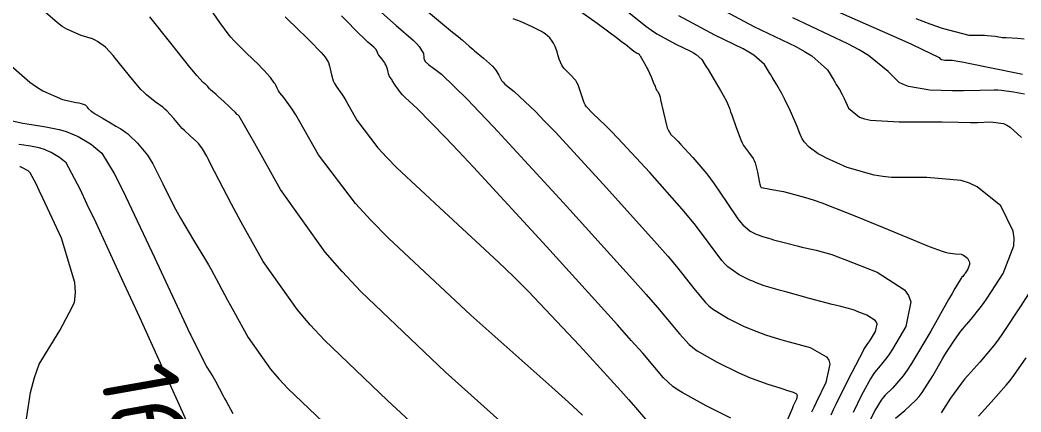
# Model space of a CAD drawing. Header units: millimetres. Extents: x 837475 to 838477, y 1189012 to 1191015.
# Drawn here: x 837890.2 to 837939.46, y 1189063.46 to 1189082.74 of the extents above; entities that cross this region are included whole.
import ezdxf

# ---------------------------------------------------------------- set-up
doc = ezdxf.new("R2010")
doc.units = ezdxf.units.MM
doc.header["$LTSCALE"] = 0.3
doc.layers.add('COTAS 10', color=7, linetype='Continuous', lineweight=9, true_color=0x6e3e2d)
doc.layers.add('COTAS INT', color=7, linetype='Continuous', lineweight=5, true_color=0x9fa19f)
doc.styles.get("Standard").update_dxf_attribs({"font": 'isocp2.shx', "bigfont": '@extfont2.shx'})

msp = doc.modelspace()

# ---------------------------------------------------------------- linework, layer by layer
at = {"layer": 'COTAS 10'}
for points in [[(837917.879, 1189063.309), (837917.183, 1189063.946), (837916.365, 1189064.687), (837912.388, 1189068.228), (837908.333, 1189072.004), (837907.464, 1189072.893), (837906.707, 1189073.715), (837904.89, 1189076.115), (837903.962, 1189077.739), (837903.764, 1189078.07), (837903.592, 1189078.35), (837903.184, 1189078.932), (837902.986, 1189079.154), (837902.946, 1189079.206), (837902.913, 1189079.254), (837902.846, 1189079.394), (837902.781, 1189079.543), (837902.749, 1189079.596), (837902.711, 1189079.655), (837902.522, 1189079.911), (837902.202, 1189080.272), (837902.082, 1189080.396), (837901.947, 1189080.532), (837901.343, 1189081.108), (837900.718, 1189081.733), (837900.569, 1189081.898), (837900.432, 1189082.06), (837900.022, 1189082.618), (837899.591, 1189083.252)], [(837930.116, 1189063.324), (837930.234, 1189063.574), (837930.367, 1189063.848), (837930.96, 1189065.041), (837931.523, 1189066.139), (837931.637, 1189066.353), (837931.732, 1189066.528), (837931.921, 1189066.836), (837932.022, 1189066.957), (837932.06, 1189067.014), (837932.104, 1189067.083), (837932.3, 1189067.416), (837932.374, 1189067.783), (837932.34, 1189067.873), (837932.283, 1189067.958), (837931.878, 1189068.22), (837931.4, 1189068.41), (837931.295, 1189068.448), (837931.203, 1189068.481), (837930.973, 1189068.548), (837930.586, 1189068.641), (837930.396, 1189068.69), (837930.169, 1189068.749), (837929.049, 1189069.046), (837927.88, 1189069.363), (837927.623, 1189069.435), (837927.395, 1189069.499), (837926.812, 1189069.673), (837926.384, 1189069.833), (837926.253, 1189069.889), (837926.117, 1189069.949), (837925.583, 1189070.209), (837925.026, 1189070.601), (837924.876, 1189070.745), (837924.728, 1189070.904), (837923.434, 1189072.655), (837923.126, 1189073.03), (837922.778, 1189073.442), (837921.185, 1189075.237), (837919.623, 1189076.925), (837919.295, 1189077.269), (837919.013, 1189077.56), (837918.372, 1189078.164), (837918.075, 1189078.465), (837918.01, 1189078.564), (837917.952, 1189078.67), (837917.805, 1189079.11), (837917.662, 1189079.554), (837917.606, 1189079.662), (837917.543, 1189079.764), (837917.258, 1189080.077), (837916.976, 1189080.356), (837916.915, 1189080.436), (837916.862, 1189080.517), (837916.733, 1189080.818), (837916.654, 1189081.101), (837916.632, 1189081.169), (837916.611, 1189081.234), (837916.536, 1189081.433), (837916.449, 1189081.604), (837916.42, 1189081.652), (837916.389, 1189081.699), (837916.263, 1189081.869), (837916.047, 1189082.055), (837915.96, 1189082.112), (837915.862, 1189082.172), (837915.408, 1189082.407), (837914.826, 1189082.662), (837914.646, 1189082.734), (837914.459, 1189082.807)], [(837939.637, 1189079.09), (837939.093, 1189079.188), (837938.494, 1189079.274), (837938.318, 1189079.286), (837938.137, 1189079.293), (837937.446, 1189079.278), (837936.629, 1189079.253), (837936.368, 1189079.253), (837936.092, 1189079.257), (837934.971, 1189079.298), (837933.914, 1189079.476), (837933.679, 1189079.565), (837933.468, 1189079.672), (837932.914, 1189080.203), (837931.958, 1189081.001), (837931.494, 1189081.276), (837930.944, 1189081.574), (837928.237, 1189082.844)], [(837898.578, 1189062.574), (837898.187, 1189063.467), (837896.093, 1189068.105), (837895.211, 1189070.014), (837893.937, 1189072.765), (837893.506, 1189073.673), (837893.148, 1189074.414), (837892.459, 1189075.711), (837892.214, 1189075.92), (837892.136, 1189075.976), (837892.054, 1189076.032), (837891.722, 1189076.224), (837891.349, 1189076.385), (837891.24, 1189076.42), (837891.13, 1189076.452), (837890.714, 1189076.533), (837890.262, 1189076.6), (837890.129, 1189076.623)], [(837937.362, 1189063.256), (837937.994, 1189063.95), (837938.736, 1189064.778), (837938.925, 1189065.012), (837939.108, 1189065.248), (837939.713, 1189066.119)]]:
    msp.add_lwpolyline(points, dxfattribs=at)
at = {"layer": 'COTAS INT'}
for points in [[(837923.708, 1189083.828), (837926.313, 1189082.417), (837928.372, 1189081.435), (837928.796, 1189081.197), (837929.157, 1189080.974), (837929.93, 1189080.286), (837930.24, 1189079.777), (837930.308, 1189079.666), (837930.368, 1189079.567), (837930.521, 1189079.316), (837930.653, 1189079.074), (837930.699, 1189078.981), (837930.751, 1189078.876), (837930.973, 1189078.402), (837931.508, 1189077.966), (837931.757, 1189077.884), (837932.049, 1189077.82), (837933.467, 1189077.729), (837934.949, 1189077.74), (837935.282, 1189077.74), (837935.58, 1189077.738), (837936.379, 1189077.717), (837936.973, 1189077.702), (837937.143, 1189077.703), (837937.315, 1189077.706), (837937.959, 1189077.735), (837938.593, 1189077.644), (837938.76, 1189077.572), (837938.923, 1189077.478), (837939.478, 1189076.97)], [(837911.349, 1189061.194), (837908.289, 1189064.032), (837905.175, 1189066.999), (837904.476, 1189067.753), (837903.847, 1189068.478), (837902.163, 1189070.854), (837901.084, 1189072.802), (837900.836, 1189073.257), (837900.611, 1189073.675), (837899.98, 1189074.881), (837899.559, 1189075.704), (837899.467, 1189075.881), (837899.384, 1189076.036), (837899.171, 1189076.411), (837898.993, 1189076.648), (837898.931, 1189076.715), (837898.865, 1189076.783), (837898.583, 1189077.034), (837898.266, 1189077.322), (837898.177, 1189077.413), (837898.088, 1189077.508), (837897.765, 1189077.893), (837897.427, 1189078.272), (837897.329, 1189078.364), (837897.23, 1189078.451), (837896.854, 1189078.717), (837896.423, 1189079.054), (837896.288, 1189079.185), (837896.147, 1189079.332), (837895.584, 1189080.001), (837895.032, 1189080.688), (837894.899, 1189080.847), (837894.774, 1189080.992), (837894.395, 1189081.406), (837894.014, 1189081.693), (837893.889, 1189081.759), (837893.756, 1189081.818), (837893.202, 1189081.983), (837892.502, 1189082.285), (837892.276, 1189082.43), (837892.037, 1189082.602), (837891.056, 1189083.449)], [(837907.539, 1189083.513), (837908.706, 1189082.473), (837909.545, 1189081.745), (837909.705, 1189081.586), (837909.835, 1189081.446), (837910.045, 1189081.097), (837910.064, 1189080.899), (837910.073, 1189080.854), (837910.084, 1189080.814), (837910.14, 1189080.704), (837910.304, 1189080.558), (837910.383, 1189080.495), (837910.477, 1189080.422), (837910.94, 1189080.074), (837912.2, 1189078.852), (837912.797, 1189078.228), (837913.502, 1189077.48), (837916.944, 1189073.745), (837920.34, 1189069.992), (837921.015, 1189069.232), (837921.576, 1189068.594), (837922.644, 1189067.297), (837923.124, 1189066.776), (837923.313, 1189066.627), (837923.526, 1189066.475), (837924.501, 1189065.909), (837925.566, 1189065.391), (837925.838, 1189065.27), (837926.098, 1189065.159), (837926.954, 1189064.84), (837927.632, 1189064.623), (837927.78, 1189064.577), (837927.912, 1189064.536), (837928.248, 1189064.437), (837928.41, 1189064.347), (837928.431, 1189064.312), (837928.443, 1189064.273), (837928.402, 1189064.093), (837928.249, 1189063.758), (837928.19, 1189063.622), (837928.123, 1189063.465), (837927.822, 1189062.742)], [(837910.095, 1189083.29), (837911.486, 1189082.149), (837911.752, 1189081.93), (837911.965, 1189081.753), (837912.305, 1189081.461), (837912.412, 1189081.359), (837912.479, 1189081.301), (837912.563, 1189081.231), (837913.001, 1189080.868), (837913.448, 1189080.466), (837913.537, 1189080.371), (837913.611, 1189080.282), (837913.752, 1189080.021), (837913.897, 1189079.767), (837913.972, 1189079.683), (837914.063, 1189079.593), (837914.52, 1189079.219), (837915.557, 1189078.243), (837916.013, 1189077.774), (837916.542, 1189077.218), (837919.064, 1189074.491), (837921.559, 1189071.717), (837922.071, 1189071.131), (837922.505, 1189070.624), (837923.426, 1189069.453), (837923.926, 1189068.84), (837924.094, 1189068.686), (837924.276, 1189068.538), (837925.042, 1189068.059), (837925.842, 1189067.67), (837926.045, 1189067.579), (837926.241, 1189067.496), (837926.883, 1189067.257), (837927.58, 1189067.043), (837927.81, 1189066.977), (837928.057, 1189066.906), (837929.082, 1189066.625), (837929.888, 1189066.177), (837929.997, 1189066.002), (837930.055, 1189065.804), (837929.852, 1189064.904), (837929.371, 1189063.928), (837929.255, 1189063.682), (837929.146, 1189063.446)], [(837917.415, 1189083.425), (837918.599, 1189082.591), (837919.615, 1189081.828), (837919.818, 1189081.674), (837919.986, 1189081.546), (837920.311, 1189081.292), (837920.408, 1189081.213), (837920.434, 1189081.195), (837920.458, 1189081.178), (837920.542, 1189081.133), (837920.609, 1189081.101), (837920.622, 1189081.093), (837920.634, 1189081.086), (837920.659, 1189081.064), (837920.696, 1189081.003), (837920.715, 1189080.972), (837920.854, 1189080.745), (837921.001, 1189080.481), (837921.044, 1189080.396), (837921.088, 1189080.306), (837921.254, 1189079.941), (837921.396, 1189079.609), (837921.424, 1189079.541), (837921.447, 1189079.484), (837921.493, 1189079.361), (837921.516, 1189079.306), (837921.526, 1189079.292), (837921.537, 1189079.277), (837921.587, 1189079.227), (837921.665, 1189079.04), (837921.693, 1189078.939), (837921.724, 1189078.817), (837921.859, 1189078.2), (837922.007, 1189077.573), (837922.047, 1189077.445), (837922.086, 1189077.336), (837922.223, 1189077.109), (837922.47, 1189076.877), (837922.578, 1189076.765), (837922.704, 1189076.633), (837923.305, 1189075.984), (837923.998, 1189075.167), (837924.182, 1189074.929), (837924.363, 1189074.685), (837924.988, 1189073.764), (837925.53, 1189072.968), (837925.657, 1189072.803), (837925.776, 1189072.663), (837926.124, 1189072.359), (837926.392, 1189072.228), (837926.46, 1189072.198), (837926.526, 1189072.17), (837926.741, 1189072.089), (837927.034, 1189072.002), (837927.149, 1189071.97), (837927.278, 1189071.934), (837927.865, 1189071.774), (837928.511, 1189071.61), (837928.678, 1189071.571), (837928.839, 1189071.534), (837929.375, 1189071.426), (837930.142, 1189071.204), (837930.448, 1189071.096), (837930.794, 1189070.968), (837932.386, 1189070.338), (837933.73, 1189069.464), (837933.922, 1189069.183), (837934.035, 1189068.884), (837933.79, 1189067.661), (837933.136, 1189066.554), (837932.991, 1189066.327), (837932.863, 1189066.135), (837932.529, 1189065.733), (837932.249, 1189065.404), (837932.154, 1189065.259), (837932.051, 1189065.09), (837931.616, 1189064.283), (837931.195, 1189063.436)], [(837919.918, 1189083.312), (837920.989, 1189082.441), (837921.269, 1189082.242), (837921.541, 1189082.062), (837922.466, 1189081.561), (837923.197, 1189081.213), (837923.347, 1189081.128), (837923.475, 1189081.049), (837923.749, 1189080.805), (837923.922, 1189080.522), (837923.985, 1189080.419), (837924.055, 1189080.304), (837924.364, 1189079.797), (837924.673, 1189079.278), (837924.743, 1189079.156), (837924.805, 1189079.043), (837924.975, 1189078.711), (837925.121, 1189078.354), (837925.169, 1189078.225), (837925.22, 1189078.083), (837925.434, 1189077.459), (837925.672, 1189076.84), (837925.739, 1189076.7), (837925.807, 1189076.575), (837926.054, 1189076.236), (837926.273, 1189075.934), (837926.323, 1189075.831), (837926.369, 1189075.72), (837926.495, 1189075.249), (837926.575, 1189074.822), (837926.592, 1189074.739), (837926.606, 1189074.67), (837926.639, 1189074.545), (837926.653, 1189074.523), (837926.659, 1189074.515), (837926.667, 1189074.507), (837926.669, 1189074.507), (837926.671, 1189074.506), (837926.674, 1189074.505), (837926.675, 1189074.505), (837926.676, 1189074.504), (837926.682, 1189074.503), (837926.854, 1189074.471), (837926.96, 1189074.452), (837927.092, 1189074.428), (837927.778, 1189074.304), (837928.857, 1189074.018), (837929.237, 1189073.892), (837929.651, 1189073.746), (837931.44, 1189073.051), (837933.204, 1189072.326), (837933.602, 1189072.162), (837933.962, 1189072.013), (837934.938, 1189071.607), (837935.577, 1189071.366), (837935.724, 1189071.322), (837935.859, 1189071.287), (837936.24, 1189071.242), (837936.51, 1189071.219), (837936.575, 1189071.198), (837936.636, 1189071.171), (837936.821, 1189071.02), (837936.92, 1189070.822), (837936.927, 1189070.765), (837936.924, 1189070.707), (837936.84, 1189070.488), (837936.715, 1189070.296), (837936.687, 1189070.254), (837936.661, 1189070.218), (837936.59, 1189070.13), (837936.538, 1189070.071), (837936.523, 1189070.054), (837936.509, 1189070.036), (837936.458, 1189069.966), (837936.206, 1189069.535), (837936.065, 1189069.288), (837935.893, 1189068.987), (837935.015, 1189067.442), (837934.07, 1189065.852), (837933.856, 1189065.523), (837933.663, 1189065.243), (837933.137, 1189064.63), (837932.767, 1189064.28), (837932.671, 1189064.164), (837932.579, 1189064.04), (837932.272, 1189063.525), (837932.023, 1189063.025)], [(837930.16, 1189083.272), (837933.443, 1189081.831), (837934.074, 1189081.548), (837934.584, 1189081.316), (837935.426, 1189080.896), (837935.504, 1189080.82), (837935.534, 1189080.805), (837935.567, 1189080.793), (837935.717, 1189080.768), (837935.876, 1189080.762), (837935.915, 1189080.761), (837935.952, 1189080.761), (837936.068, 1189080.765), (837936.441, 1189080.709), (837936.64, 1189080.672), (837936.881, 1189080.625), (837938.097, 1189080.377), (837939.303, 1189080.128), (837939.537, 1189080.08)], [(837915.078, 1189061.893), (837911.143, 1189065.42), (837906.972, 1189069.38), (837906.042, 1189070.377), (837905.209, 1189071.329), (837903.01, 1189074.408), (837901.747, 1189076.662), (837901.503, 1189077.094), (837901.306, 1189077.444), (837900.977, 1189078.014), (837900.911, 1189078.08), (837900.888, 1189078.102), (837900.783, 1189078.203), (837900.621, 1189078.357), (837900.563, 1189078.411), (837900.499, 1189078.471), (837900.219, 1189078.731), (837899.942, 1189078.985), (837899.88, 1189079.041), (837899.824, 1189079.091), (837899.675, 1189079.219), (837899.573, 1189079.31), (837899.546, 1189079.336), (837899.52, 1189079.363), (837899.433, 1189079.465), (837899.347, 1189079.562), (837899.322, 1189079.585), (837899.297, 1189079.607), (837899.202, 1189079.675), (837898.9, 1189080.006), (837898.744, 1189080.195), (837898.557, 1189080.425), (837897.622, 1189081.606), (837896.587, 1189082.896)], [(837903.252, 1189082.895), (837903.482, 1189082.675), (837903.706, 1189082.46), (837904.449, 1189081.73), (837905.014, 1189081.144), (837905.125, 1189081.019), (837905.217, 1189080.911), (837905.383, 1189080.656), (837905.428, 1189080.471), (837905.443, 1189080.407), (837905.459, 1189080.338), (837905.525, 1189080.041), (837905.611, 1189079.746), (837905.639, 1189079.677), (837905.669, 1189079.615), (837905.794, 1189079.436), (837906.027, 1189079.102), (837906.126, 1189078.942), (837906.239, 1189078.752), (837906.771, 1189077.822), (837907.811, 1189076.448), (837908.245, 1189075.977), (837908.742, 1189075.468), (837911.064, 1189073.306), (837913.751, 1189070.829), (837914.478, 1189070.121), (837915.198, 1189069.404), (837917.736, 1189066.736), (837919.764, 1189064.5), (837920.162, 1189064.055), (837920.489, 1189063.687), (837921.082, 1189062.986)], [(837925.171, 1189063.151), (837923.96, 1189063.759), (837922.776, 1189064.413), (837922.531, 1189064.568), (837922.322, 1189064.712), (837921.863, 1189065.141), (837920.842, 1189066.349), (837920.279, 1189066.983), (837919.593, 1189067.749), (837916.101, 1189071.599), (837912.517, 1189075.499), (837911.773, 1189076.296), (837911.138, 1189076.97), (837909.74, 1189078.384), (837909.151, 1189078.932), (837909.025, 1189079.061), (837908.915, 1189079.181), (837908.651, 1189079.53), (837908.516, 1189079.765), (837908.487, 1189079.814), (837908.462, 1189079.854), (837908.403, 1189079.939), (837908.371, 1189079.984), (837908.364, 1189080), (837908.356, 1189080.018), (837908.335, 1189080.093), (837908.313, 1189080.188), (837908.305, 1189080.219), (837908.298, 1189080.251), (837908.265, 1189080.381), (837908.201, 1189080.536), (837908.174, 1189080.583), (837908.143, 1189080.633), (837907.996, 1189080.828), (837907.855, 1189081.01), (837907.828, 1189081.052), (837907.806, 1189081.089), (837907.77, 1189081.192), (837907.699, 1189081.31), (837907.655, 1189081.357), (837907.601, 1189081.41), (837907.318, 1189081.657), (837906.657, 1189082.296), (837906.365, 1189082.597), (837906.025, 1189082.952)], [(837933.284, 1189063.155), (837933.745, 1189063.528), (837934.291, 1189064.046), (837934.44, 1189064.224), (837934.588, 1189064.417), (837935.116, 1189065.239), (837935.597, 1189066.069), (837935.716, 1189066.266), (837935.829, 1189066.45), (837936.185, 1189066.999), (837936.504, 1189067.434), (837936.593, 1189067.547), (837936.683, 1189067.656), (837937.013, 1189068.023), (837937.456, 1189068.577), (837937.617, 1189068.804), (837937.795, 1189069.063), (837938.579, 1189070.267), (837939.105, 1189071.638), (837939.12, 1189072.003), (837939.079, 1189072.361), (837938.459, 1189073.601), (837937.3, 1189074.542), (837936.919, 1189074.712), (837936.511, 1189074.843), (837934.818, 1189074.989), (837933.085, 1189074.999), (837932.651, 1189075.045), (837932.237, 1189075.108), (837930.908, 1189075.492), (837929.891, 1189075.95), (837929.673, 1189076.061), (837929.483, 1189076.165), (837929.029, 1189076.482), (837928.793, 1189076.751), (837928.741, 1189076.825), (837928.694, 1189076.899), (837928.57, 1189077.164), (837928.444, 1189077.497), (837928.396, 1189077.614), (837928.341, 1189077.741), (837928.096, 1189078.29), (837927.823, 1189078.86), (837927.752, 1189079.001), (837927.682, 1189079.135), (837927.443, 1189079.556), (837927.212, 1189079.935), (837927.146, 1189080.042), (837927.081, 1189080.15), (837926.84, 1189080.546), (837926.316, 1189081.011), (837926.072, 1189081.163), (837925.784, 1189081.324), (837924.39, 1189081.989), (837922.624, 1189082.945)], [(837939.617, 1189081.804), (837939.295, 1189081.832), (837938.73, 1189081.868), (837938.59, 1189081.866), (837938.535, 1189081.871), (837938.472, 1189081.878), (837938.19, 1189081.924), (837937.794, 1189081.971), (837937.66, 1189081.979), (837937.516, 1189081.985), (837936.911, 1189081.988), (837935.589, 1189082.319), (837934.994, 1189082.531), (837934.299, 1189082.796)], [(837889.343, 1189080.845), (837890.686, 1189079.686), (837891.014, 1189079.45), (837891.323, 1189079.251), (837892.282, 1189078.839), (837892.962, 1189078.692), (837893.095, 1189078.661), (837893.204, 1189078.633), (837893.399, 1189078.567), (837893.446, 1189078.517), (837893.461, 1189078.499), (837893.478, 1189078.479), (837893.545, 1189078.395), (837893.704, 1189078.26), (837893.777, 1189078.208), (837893.864, 1189078.151), (837894.283, 1189077.892), (837894.723, 1189077.634), (837894.822, 1189077.577), (837894.912, 1189077.525), (837895.156, 1189077.391), (837895.394, 1189077.225), (837895.479, 1189077.154), (837895.574, 1189077.071), (837895.985, 1189076.681), (837896.461, 1189076.093), (837896.595, 1189075.886), (837896.73, 1189075.659), (837897.228, 1189074.68), (837897.766, 1189073.585), (837897.926, 1189073.285), (837898.091, 1189072.986), (837898.727, 1189071.919), (837899.326, 1189070.944), (837899.468, 1189070.704), (837899.599, 1189070.476), (837899.987, 1189069.758), (837900.401, 1189068.968), (837900.549, 1189068.693), (837900.711, 1189068.395), (837901.419, 1189067.118), (837902.523, 1189065.56), (837902.935, 1189065.084), (837903.394, 1189064.59), (837905.436, 1189062.644)], [(837889.514, 1189077.843), (837890.334, 1189077.674), (837890.549, 1189077.634), (837890.759, 1189077.597), (837891.471, 1189077.491), (837892.127, 1189077.364), (837892.301, 1189077.314), (837892.472, 1189077.258), (837893.061, 1189077.004), (837893.584, 1189076.701), (837893.713, 1189076.614), (837893.836, 1189076.526), (837894.222, 1189076.196), (837894.83, 1189075.199), (837895.092, 1189074.69), (837895.394, 1189074.079), (837896.825, 1189071.034), (837897.14, 1189070.355), (837898.251, 1189067.957), (837898.55, 1189067.326), (837898.597, 1189067.231), (837898.808, 1189066.792), (837899.395, 1189065.662), (837899.68, 1189065.199), (837899.747, 1189065.085), (837899.81, 1189064.977), (837899.994, 1189064.636), (837900.19, 1189064.26), (837900.261, 1189064.13), (837900.338, 1189063.988), (837900.674, 1189063.382)], [(837889.888, 1189057.687), (837890.197, 1189061.07), (837890.707, 1189064.418), (837890.906, 1189065.153), (837891.13, 1189065.805), (837892.148, 1189067.467), (837892.612, 1189068.339), (837892.881, 1189068.844), (837892.925, 1189069.317), (837892.911, 1189069.607), (837892.9, 1189069.828), (837892.235, 1189072.004), (837891.322, 1189073.978), (837891.14, 1189074.363), (837890.988, 1189074.677), (837890.696, 1189075.226), (837890.592, 1189075.315), (837890.559, 1189075.339), (837890.524, 1189075.362), (837890.384, 1189075.444), (837890.226, 1189075.512), (837890.18, 1189075.527)], [(837940.317, 1189070.038), (837939.453, 1189068.679), (837938.555, 1189067.325), (837938.331, 1189067.012), (837938.118, 1189066.726), (837937.435, 1189065.916), (837936.84, 1189065.257), (837936.681, 1189065.066), (837936.525, 1189064.871), (837935.983, 1189064.135), (837935.532, 1189063.418)]]:
    msp.add_lwpolyline(points, dxfattribs=at)

# ---------------------------------------------------------------- texts
at = {"layer": 'COTAS 10', "insert": (837894.089, 1189065.438), "char_height": 3.8, "attachment_point": 7, "rotation": 280.0407}
msp.add_mtext('1660', dxfattribs=at)

doc.saveas('drawing.dxf')
